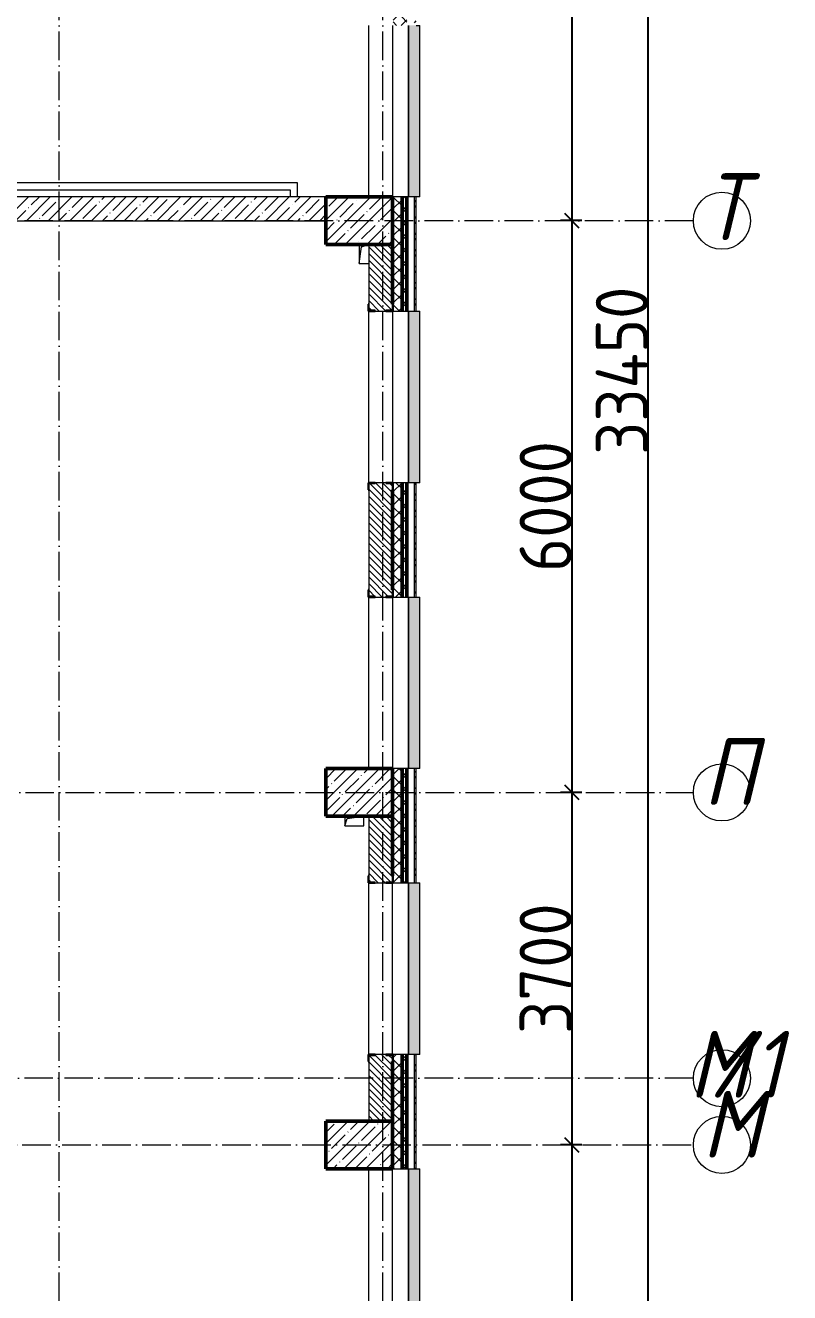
# Model space of a CAD drawing. Header units: millimetres. Extents: x -12989 to 629078, y -109036 to 555275.
# Drawn here: x 543206 to 551229, y -69285 to -55985 of the extents above; entities that cross this region are included whole.
import ezdxf

# ---------------------------------------------------------------- set-up
doc = ezdxf.new("R2010")
doc.units = ezdxf.units.MM
doc.linetypes.add('50_200_ШТРИХ_1Т_ш5_п1_п1_', pattern=[700, 500, -100, 0, -100])
for name, color, linetype, lineweight in [('A-____-____-DIMS', 7, 'Continuous', 9), ('A-DETL-____-OTLN-4', 7, 'Continuous', 18), ('A-GENM-____-MCUT', 7, 'Continuous', 25), ('A-GENM-____-OTLN', 7, 'Continuous', 9), ('A-GENM-____-OTLN-1', 7, 'Continuous', 25), ('A-GLAZ-____-OTLN', 7, 'Continuous', 9), ('A-WALL-____-MCUT-1', 7, 'Continuous', 9), ('A-WALL-____-MCUT-2', 7, 'Continuous', 50), ('A-WALL-____-MCUT-3', 7, 'Continuous', 9), ('A-WALL-____-OTLN', 7, 'Continuous', 9), ('A-WALL-____-PATT-1', 7, 'Continuous', 9), ('A-WALL-FNSH-MCUT-1', 7, 'Continuous', 9), ('S-COLS-____-MCUT', 7, 'Continuous', 50), ('S-COLS-____-OTLN', 7, 'Continuous', 9), ('S-GRID-____-IDEN', 7, 'Continuous', 9), ('S-GRID-____-OTLN-1', 7, '50_200_ШТРИХ_1Т_ш5_п1_п1_', 9)]:
    doc.layers.add(name, color=color, linetype=linetype, lineweight=lineweight)
doc.layers.add('A-GLAZ-____-OTLN-1', color=7, linetype='Continuous', lineweight=9, true_color=0xc0c0c0)
doc.styles.add('ISOCPEUR_I', font='isocpeui.ttf', dxfattribs={"width": 0.9, "height": 2.5})
doc.styles.add('ISOCPEUR_I_9', font='isocpeui.ttf', dxfattribs={"width": 0.9, "height": 250})
doc.styles.add('СПДС', font='isocpeur.ttf', dxfattribs={"width": 0.9})
doc.dimstyles.new('ISO-2_5_0_9К_БОЛЬШОЙ_ОСИ', dxfattribs={"dimscale": 304.8, "dimtxt": 248.995294, "dimasz": 0.492126, "dimexe": 0.393701, "dimexo": 0, "dimgap": 0, "dimtad": 1, "dimdec": 0, "dimzin": 0, "dimdsep": 46, "dimtxsty": 'ISOCPEUR_I_9', "dimblk1": 'OBLIQUE', "dimblk2": 'OBLIQUE', "dimsah": 1, "dimcen": 0.09, "dimdle": 0.393701, "dimazin": 0, "dimtfac": 1, "dimtdec": 4, "dimtix": 1, "dimtmove": 0, "dimatfit": 3, "dimfxl": 1, "dimtvp": 1, "dimtolj": 1, "dimtzin": 0, "dimarcsym": 2})
pattern_1 = [(45, (523510.01, -90515.61), (-70.71068, 70.71068), []), (135, (523510.01, -90515.61), (-70.71068, -70.71068), [])]
pattern_2 = [(135, (523510.01, -90515.614), (-35.35534, -35.35534), [])]

# ---------------------------------------------------------------- blocks, each defined once
blk = doc.blocks.new('BSC_Колонна _Прямоугольная - 500х700-25976089-АР1_План отверстий 3 этажа в осях 1-64_А-ГГ')
at = {"layer": 'S-COLS-____-OTLN'}
h = blk.add_hatch(dxfattribs=at)
h.set_pattern_fill('FP_40', color=256, style=0, pattern_type=2)
h.set_pattern_definition([(315, (-32481.04, 23200), (114.04925, 114.04925), []), (315, (-32481.04, 23085.95), (114.04925, 114.04925), [201.613, -40.323, 3.353, -36.97])])
h.paths.add_polyline_path([(-250, 350), (-250, -350), (250, -350), (250, 350)], flags=0)
at = {"layer": 'S-COLS-____-MCUT'}
for p, q in [((250, 350), (-250, 350)), ((-250, 350), (-250, -350)), ((250, -350), (250, 350)), ((-250, -350), (250, -350))]:
    blk.add_line(p, q, dxfattribs=at)
blk = doc.blocks.new('BSC_Колонна _Прямоугольная - 500х700-V126-АР1_План отверстий 3 этажа в осях 1-64_А-ГГ')
at = {"layer": 'S-COLS-____-OTLN'}
h = blk.add_hatch(dxfattribs=at)
h.set_pattern_fill('FP_149', color=256, style=0, pattern_type=2)
h.set_pattern_definition([(315, (-22781.04, 23200), (114.04925, 114.04925), []), (315, (-22781.04, 23085.95), (114.04925, 114.04925), [201.613, -40.323, 3.353, -36.97])])
h.paths.add_polyline_path([(-250, 350), (-250, -350), (250, -350), (250, 350)], flags=0)
at = {"layer": 'S-COLS-____-MCUT'}
for p, q in [((250, 350), (-250, 350)), ((-250, 350), (-250, -350)), ((250, -350), (250, 350)), ((-250, -350), (250, -350))]:
    blk.add_line(p, q, dxfattribs=at)
blk = doc.blocks.new('BSC_Колонна _Прямоугольная - 500х700-V127-АР1_План отверстий 3 этажа в осях 1-64_А-ГГ')
at = {"layer": 'S-COLS-____-OTLN'}
h = blk.add_hatch(dxfattribs=at)
h.set_pattern_fill('FP_150', color=256, style=0, pattern_type=2)
h.set_pattern_definition([(315, (-26481.04, 23200), (114.04925, 114.04925), []), (315, (-26481.04, 23085.95), (114.04925, 114.04925), [201.613, -40.323, 3.353, -36.97])])
h.paths.add_polyline_path([(-250, 237), (-250, -350), (250, -350), (250, 350), (-250, 350)], flags=0)
at = {"layer": 'S-COLS-____-MCUT'}
for p, q in [((250, 350), (-250, 350)), ((-250, 350), (-250, -350)), ((250, -350), (250, 350)), ((-250, -350), (250, -350))]:
    blk.add_line(p, q, dxfattribs=at)
blk = doc.blocks.new('Фахверк_СКБ_Уголок - 250_2700-27497298-АР1_План отверстий 3 этажа в осях 1-64_А-ГГ')
at = {"layer": 'A-GENM-____-MCUT'}
for p, q in [((200, 181), (125, 181)), ((125, 181), (125, 106)), ((131, 106), (131, 175)), ((131, 175), (200, 175)), ((200, 175), (200, 181)), ((125, 106), (131, 106)), ((131, -6), (125, -6)), ((125, -6), (125, -81)), ((125, -81), (200, -81)), ((131, -75), (131, -6)), ((200, -75), (131, -75)), ((200, -81), (200, -75))]:
    blk.add_line(p, q, dxfattribs=at)
blk = doc.blocks.new('AR_Отверстие прямоугольное _в плите_ - AR_Отверстие прямоугольное _в плите_-30510803-АР1_План отверстий 3 этажа в осях 1-64_А-ГГ')
at = {"layer": 'A-GENM-____-OTLN'}
for p, q in [((-50, 100), (-50, -100)), ((-50, -100), (-25, 75)), ((-25, 75), (50, 100)), ((-50, -100), (50, -100))]:
    blk.add_line(p, q, dxfattribs=at)
blk = doc.blocks.new('AR_Отверстие прямоугольное _в плите_ - AR_Отверстие прямоугольное _в плите_-V183-АР1_План отверстий 3 этажа в осях 1-64_А-ГГ')
at = {"layer": 'A-GENM-____-OTLN'}
for p, q in [((-100, 50), (-100, -50)), ((-100, -50), (-75, 25)), ((-75, 25), (100, 50)), ((100, -50), (100, 50)), ((-100, -50), (100, -50))]:
    blk.add_line(p, q, dxfattribs=at)
blk = doc.blocks.new('Отлив_СКБ - Отлив витража_120_НВФ-31885687-АР1_План отверстий 3 этажа в осях 1-64_А-ГГ')
at = {"layer": 'A-GLAZ-____-OTLN-1'}
for points in [[(0, 0), (0, -2), (1800, -2), (1800, 0), (534, 0)], [(0, -2), (0, -120), (1800, -120), (1800, -2), (534, -2)]]:
    blk.add_hatch(color=256, dxfattribs=at).paths.add_polyline_path(points, flags=0)
at = {"layer": 'A-GLAZ-____-OTLN'}
for p, q in [((0, 0), (1800, 0)), ((1800, -2), (0, -2)), ((0, -120), (0, -83)), ((0, -120), (1800, -120)), ((1800, -83), (1800, -120))]:
    blk.add_line(p, q, dxfattribs=at)
blk = doc.blocks.new('Ось сетки - Круг_Ø6_00__ISO-2_5_0_9K_-25732049-АР1_План отверстий 3 этажа в осях 1-64_А-ГГ')
at = {"layer": 'S-GRID-____-IDEN'}
blk.add_circle((0, 0), 3, dxfattribs=at)
blk = doc.blocks.new('_Oblique')
at = {"color": 0, "linetype": 'ByBlock', "lineweight": -2}
blk.add_line((-0.5, -0.5), (0.5, 0.5), dxfattribs=at)
blk = doc.blocks.new('*D2988')
at = {"layer": 'A-____-____-DIMS', "color": 0, "lineweight": -2, "transparency": 16777216}
for p, q in [((309203, -48262), (309203, -54502)), ((309309, -48382), (309083, -48382)), ((309309, -54382), (309083, -54382))]:
    blk.add_line(p, q, dxfattribs=at)
at = {"layer": 'Defpoints', "color": 0, "transparency": 16777216}
for p in [(309309, -48382), (309203, -54382), (309309, -54382)]:
    blk.add_point(p, dxfattribs=at)
at = {"layer": 'A-____-____-DIMS', "color": 0, "lineweight": -2, "transparency": 16777216, "xscale": 150, "yscale": 150, "zscale": 150}
for p, rotation in [((309203, -48382), 90), ((309203, -54382), 270)]:
    blk.add_blockref('_Oblique', p, dxfattribs=dict(at, rotation=rotation))
at = {"layer": 'A-____-____-DIMS', "color": 0, "transparency": 16777216, "insert": (308929, -51382), "char_height": 548.6, "attachment_point": 5, "rotation": 90, "style": 'СПДС'}
blk.add_mtext('\\A1;6000', dxfattribs=at)
blk = doc.blocks.new('*D2989')
at = {"layer": 'A-____-____-DIMS', "color": 0, "lineweight": -2, "transparency": 16777216}
for p, q in [((309203, -54262), (309203, -60502)), ((309309, -54382), (309083, -54382)), ((309309, -60382), (309083, -60382))]:
    blk.add_line(p, q, dxfattribs=at)
at = {"layer": 'Defpoints', "color": 0, "transparency": 16777216}
for p in [(309309, -54382), (309203, -60382), (309309, -60382)]:
    blk.add_point(p, dxfattribs=at)
at = {"layer": 'A-____-____-DIMS', "color": 0, "lineweight": -2, "transparency": 16777216, "xscale": 150, "yscale": 150, "zscale": 150}
for p, rotation in [((309203, -54382), 90), ((309203, -60382), 270)]:
    blk.add_blockref('_Oblique', p, dxfattribs=dict(at, rotation=rotation))
at = {"layer": 'A-____-____-DIMS', "color": 0, "transparency": 16777216, "insert": (308929, -57382), "char_height": 548.6, "attachment_point": 5, "rotation": 90, "style": 'СПДС'}
blk.add_mtext('\\A1;6000', dxfattribs=at)
blk = doc.blocks.new('*D2990')
at = {"layer": 'A-____-____-DIMS', "color": 0, "lineweight": -2, "transparency": 16777216}
for p, q in [((309203, -60262), (309203, -64202)), ((309309, -60382), (309083, -60382)), ((309309, -64082), (309083, -64082))]:
    blk.add_line(p, q, dxfattribs=at)
at = {"layer": 'Defpoints', "color": 0, "transparency": 16777216}
for p in [(309309, -60382), (309203, -64082), (309309, -64082)]:
    blk.add_point(p, dxfattribs=at)
at = {"layer": 'A-____-____-DIMS', "color": 0, "lineweight": -2, "transparency": 16777216, "xscale": 150, "yscale": 150, "zscale": 150}
for p, rotation in [((309203, -60382), 90), ((309203, -64082), 270)]:
    blk.add_blockref('_Oblique', p, dxfattribs=dict(at, rotation=rotation))
at = {"layer": 'A-____-____-DIMS', "color": 0, "transparency": 16777216, "insert": (308929, -62232), "char_height": 548.6, "attachment_point": 5, "rotation": 90, "style": 'СПДС'}
blk.add_mtext('\\A1;3700', dxfattribs=at)
blk = doc.blocks.new('*D2991')
at = {"layer": 'A-____-____-DIMS', "color": 0, "lineweight": -2, "transparency": 16777216}
for p, q in [((309203, -63962), (309203, -69502)), ((309309, -64082), (309083, -64082)), ((309309, -69382), (309083, -69382))]:
    blk.add_line(p, q, dxfattribs=at)
at = {"layer": 'Defpoints', "color": 0, "transparency": 16777216}
for p in [(309309, -64082), (309203, -69382), (309309, -69382)]:
    blk.add_point(p, dxfattribs=at)
at = {"layer": 'A-____-____-DIMS', "color": 0, "lineweight": -2, "transparency": 16777216, "xscale": 150, "yscale": 150, "zscale": 150}
for p, rotation in [((309203, -64082), 90), ((309203, -69382), 270)]:
    blk.add_blockref('_Oblique', p, dxfattribs=dict(at, rotation=rotation))
at = {"layer": 'A-____-____-DIMS', "color": 0, "transparency": 16777216, "insert": (308929, -66732), "char_height": 548.6, "attachment_point": 5, "rotation": 90, "style": 'СПДС'}
blk.add_mtext('\\A1;5300', dxfattribs=at)
blk = doc.blocks.new('*D2993')
at = {"layer": 'A-____-____-DIMS', "color": 0, "lineweight": -2, "transparency": 16777216}
for p, q in [((309897, -39232), (310123, -39232)), ((310003, -72802), (310003, -39112)), ((309897, -72682), (310123, -72682))]:
    blk.add_line(p, q, dxfattribs=at)
at = {"layer": 'Defpoints', "color": 0, "transparency": 16777216}
for p in [(309897, -39232), (310003, -39232), (309897, -72682)]:
    blk.add_point(p, dxfattribs=at)
at = {"layer": 'A-____-____-DIMS', "color": 0, "lineweight": -2, "transparency": 16777216, "xscale": 150, "yscale": 150, "zscale": 150}
for p, rotation in [((310003, -39232), 90), ((310003, -72682), 270)]:
    blk.add_blockref('_Oblique', p, dxfattribs=dict(at, rotation=rotation))
at = {"layer": 'A-____-____-DIMS', "color": 0, "transparency": 16777216, "insert": (309729, -55957), "char_height": 548.6, "attachment_point": 5, "rotation": 90, "style": 'СПДС'}
blk.add_mtext('\\A1;33450', dxfattribs=at)
blk = doc.blocks.new('3эт')
at = {"layer": 'S-GRID-____-OTLN-1', "color": 251, "ltscale": 0.6, "true_color": 0x636466}
for p, q in [((303820.7, -91346.1), (303820.7, -36982.5)), ((307220.7, -91346.1), (307220.7, -36982.5)), ((310478.4, -54382.4), (279101.9, -54382.4)), ((279101.9, -60382.4), (310478.4, -60382.4)), ((310478.4, -63382.4), (279101.9, -63382.4)), ((291670.7, -64082.4), (310478.4, -64082.4))]:
    blk.add_line(p, q, dxfattribs=at)
at = {"layer": 'S-GRID-____-IDEN', "char_height": 700, "attachment_point": 1, "style": 'ISOCPEUR_I'}
for s, insert, width in [('\\fISOCPEUR|b0|i1|c204|p34|;\\W.9;Т', (310588.4, -53885.4), 223.671), ('\\fISOCPEUR|b0|i1|c204|p34|;\\W.9;П', (310583.2, -59814.8), 223.671), ('\\fISOCPEUR|b0|i1|c204|p34|;\\W.9;М', (310433.6, -62885.4), 252.532), ('/1', (310642, -62885.4), 346.329), ('\\fISOCPEUR|b0|i1|c204|p34|;\\W.9;М', (310571.5, -63514.8), 252.532)]:
    blk.add_mtext(s, dxfattribs=dict(at, insert=insert, width=width))
at = {"layer": 'A-____-____-DIMS'}
for base, p1, p2, override, picture, middle in [((310003.2, -39232.4), (309897.2, -72682.4), (309897.2, -39232.4), {"dimtxt": 1.8, "dimpost": '<>', "dimtxsty": 'СПДС', "dimfxl": 33450}, '*D2993', (309728.9, -55957.4)), ((309203.2, -54382.4), (309309.3, -48382.4), (309309.3, -54382.4), {"dimtxt": 1.8, "dimpost": '<>', "dimtxsty": 'СПДС', "dimfxl": 6000}, '*D2988', (308928.9, -51382.4)), ((309203.2, -60382.4), (309309.3, -54382.4), (309309.3, -60382.4), {"dimtxt": 1.8, "dimpost": '<>', "dimtxsty": 'СПДС', "dimfxl": 6000}, '*D2989', (308928.9, -57382.4)), ((309203.2, -64082.4), (309309.3, -60382.4), (309309.3, -64082.4), {"dimtxt": 1.8, "dimpost": '<>', "dimtxsty": 'СПДС', "dimfxl": 3700}, '*D2990', (308928.9, -62232.4)), ((309203.2, -69382.4), (309309.3, -64082.4), (309309.3, -69382.4), {"dimtxt": 1.8, "dimpost": '<>', "dimtxsty": 'СПДС', "dimfxl": 5300}, '*D2991', (308928.9, -66732.4))]:
    dim = blk.add_linear_dim(base=base, p1=p1, p2=p2, angle=90, dimstyle='ISO-2_5_0_9К_БОЛЬШОЙ_ОСИ', override=override, dxfattribs=at)
    dim.commit()
    dim.dimension.update_dxf_attribs({"geometry": picture, "text_midpoint": middle})

msp = doc.modelspace()

# ---------------------------------------------------------------- hatches: boundary and pattern name
at = {"layer": 'A-WALL-____-PATT-1'}
h = msp.add_hatch(dxfattribs=at)
h.set_pattern_fill('FP_1', color=256, style=0, pattern_type=2)
h.set_pattern_definition(pattern_1)
h.paths.add_polyline_path([(547160.0077, -80984.5723), (547160.0077, -78784.5723), (547066.0077, -78784.5723), (547066.0077, -78859.5723), (547060.0077, -78859.5723), (547060.0077, -80984.5723)], flags=0)
h.paths.add_polyline_path([(547160.0077, -76984.5723), (547160.0077, -75784.5723), (547066.0077, -75784.5723), (547066.0077, -75859.5723), (547060.0077, -75859.5723), (547060.0077, -76909.5723), (547066.0077, -76909.5723), (547066.0077, -76984.5723)], flags=0)
h.paths.add_polyline_path([(547160.0077, -73984.5723), (547160.0077, -72784.5723), (547060.0077, -72784.5723), (547060.0077, -73909.5723), (547066.0077, -73909.5723), (547066.0077, -73984.5723)], flags=0)
h.paths.add_polyline_path([(547160.0077, -70984.5723), (547160.0077, -69784.5723), (547066.0077, -69784.5723), (547066.0077, -69859.5723), (547060.0077, -69859.5723), (547060.0077, -70909.5723), (547066.0077, -70909.5723), (547066.0077, -70984.5723)], flags=0)
h.paths.add_polyline_path([(547060.0077, -67984.5723), (547160.0077, -67984.5723), (547160.0077, -66784.5723), (547066.0077, -66784.5723), (547066.0077, -66859.5723), (547060.0077, -66859.5723), (547060.0077, -67484.5723)], flags=0)
h.paths.add_polyline_path([(547066.0077, -64984.5723), (547160.0077, -64984.5723), (547160.0077, -63784.5723), (547060.0077, -63784.5723), (547060.0077, -64909.5723), (547066.0077, -64909.5723), (547066.0077, -64978.5723)], flags=0)
h.paths.add_polyline_path([(547066.0077, -61984.5723), (547160.0077, -61984.5723), (547160.0077, -60784.5723), (547066.0077, -60784.5723), (547066.0077, -60859.5723), (547060.0077, -60859.5723), (547060.0077, -61909.5723), (547066.0077, -61909.5723), (547066.0077, -61978.5723)], flags=0)
h.paths.add_polyline_path([(547066.0077, -58984.5723), (547160.0077, -58984.5723), (547160.0077, -57784.5723), (547060.0077, -57784.5723), (547060.0077, -58909.5723), (547066.0077, -58909.5723), (547066.0077, -58978.5723)], flags=0)
h.paths.add_polyline_path([(547160.0077, -55984.5723), (547160.0077, -54784.5723), (547066.0077, -54784.5723), (547066.0077, -54859.5723), (547060.0077, -54859.5723), (547060.0077, -55909.5723), (547066.0077, -55909.5723), (547066.0077, -55984.5723)], flags=0)
h.paths.add_polyline_path([(547066.0077, -52984.5723), (547160.0077, -52984.5723), (547160.0077, -51784.5723), (547060.0077, -51784.5723), (547060.0077, -52909.5723), (547066.0077, -52909.5723), (547066.0077, -52978.5723)], flags=0)
h.paths.add_polyline_path([(547160.0077, -49984.5723), (547160.0077, -48734.5723), (547066.0077, -48734.5723), (547066.0077, -48809.5723), (547060.0077, -48809.5723), (547060.0077, -49909.5723), (547066.0077, -49909.5723), (547066.0077, -49984.5723)], flags=0)
h.paths.add_polyline_path([(547160.0077, -46934.5723), (547160.0077, -42784.5723), (547060.0077, -42784.5723), (547060.0077, -46934.5723)], flags=0)
h = msp.add_hatch(dxfattribs=at)
h.set_pattern_fill('FP_1', color=256, style=0, pattern_type=2)
h.set_pattern_definition(pattern_1)
h.paths.add_polyline_path([(547210.0077, -80984.5723), (547210.0077, -78784.5723), (547160.0077, -78784.5723), (547160.0077, -80984.5723)], flags=0)
h.paths.add_polyline_path([(547210.0077, -76984.5723), (547210.0077, -75784.5723), (547160.0077, -75784.5723), (547160.0077, -76984.5723)], flags=0)
h.paths.add_polyline_path([(547210.0077, -73984.5723), (547210.0077, -72784.5723), (547160.0077, -72784.5723), (547160.0077, -73984.5723)], flags=0)
h.paths.add_polyline_path([(547210.0077, -70984.5723), (547210.0077, -69784.5723), (547160.0077, -69784.5723), (547160.0077, -70984.5723)], flags=0)
h.paths.add_polyline_path([(547210.0077, -67984.5723), (547210.0077, -66784.5723), (547160.0077, -66784.5723), (547160.0077, -67984.5723)], flags=0)
h.paths.add_polyline_path([(547160.0077, -64984.5723), (547210.0077, -64984.5723), (547210.0077, -63784.5723), (547160.0077, -63784.5723), (547160.0077, -63980.6497)], flags=0)
h.paths.add_polyline_path([(547160.0077, -61984.5723), (547210.0077, -61984.5723), (547210.0077, -60784.5723), (547160.0077, -60784.5723)], flags=0)
h.paths.add_polyline_path([(547210.0077, -58984.5723), (547210.0077, -57784.5723), (547160.0077, -57784.5723), (547160.0077, -58984.5723)], flags=0)
h.paths.add_polyline_path([(547160.0077, -55984.5723), (547210.0077, -55984.5723), (547210.0077, -54784.5723), (547160.0077, -54784.5723), (547160.0077, -55380.346)], flags=0)
h.paths.add_polyline_path([(547160.0077, -52984.5723), (547210.0077, -52984.5723), (547210.0077, -51784.5723), (547160.0077, -51784.5723), (547160.0077, -51940.2245)], flags=0)
h.paths.add_polyline_path([(547210.0077, -49984.5723), (547210.0077, -48734.5723), (547160.0077, -48734.5723), (547160.0077, -49984.5723)], flags=0)
h.paths.add_polyline_path([(547210.0077, -46934.5723), (547210.0077, -42784.5723), (547160.0077, -42784.5723), (547160.0077, -46934.5723)], flags=0)
h = msp.add_hatch(dxfattribs=at)
h.set_pattern_fill('FP_3', color=256, style=0, pattern_type=2)
h.set_pattern_definition([(45, (523510.01, -90515.61), (-85.5366, 85.5366), []), (45, (523567.03, -90515.61), (-85.5366, 85.5366), [])])
h.paths.add_polyline_path([(547290.0077, -80794.5723), (547310.0077, -80794.5723), (547310.0077, -78784.5723), (547290.0077, -78784.5723), (547290.0077, -80751.2421)], flags=0)
h.paths.add_polyline_path([(547310.0077, -76984.5723), (547310.0077, -75784.5723), (547290.0077, -75784.5723), (547290.0077, -76984.5723)], flags=0)
h.paths.add_polyline_path([(547310.0077, -73984.5723), (547310.0077, -72784.5723), (547290.0077, -72784.5723), (547290.0077, -73984.5723)], flags=0)
h.paths.add_polyline_path([(547310.0077, -70984.5723), (547310.0077, -69784.5723), (547290.0077, -69784.5723), (547290.0077, -70984.5723)], flags=0)
h.paths.add_polyline_path([(547290.0077, -67984.5723), (547310.0077, -67984.5723), (547310.0077, -66784.5723), (547290.0077, -66784.5723)], flags=0)
h.paths.add_polyline_path([(547310.0077, -64984.5723), (547310.0077, -63784.5723), (547290.0077, -63784.5723), (547290.0077, -64984.5723)], flags=0)
h.paths.add_polyline_path([(547310.0077, -61984.5723), (547310.0077, -60784.5723), (547290.0077, -60784.5723), (547290.0077, -61984.5723)], flags=0)
h.paths.add_polyline_path([(547290.0077, -58984.5723), (547310.0077, -58984.5723), (547310.0077, -57784.5723), (547290.0077, -57784.5723), (547290.0077, -58820.4675)], flags=0)
h.paths.add_polyline_path([(547310.0077, -55984.5723), (547310.0077, -54784.5723), (547290.0077, -54784.5723), (547290.0077, -55984.5723)], flags=0)
h.paths.add_polyline_path([(547310.0077, -52984.5723), (547310.0077, -51784.5723), (547290.0077, -51784.5723), (547290.0077, -52984.5723)], flags=0)
h.paths.add_polyline_path([(547290.0077, -49984.5723), (547310.0077, -49984.5723), (547310.0077, -48964.5723), (547290.0077, -48964.5723), (547290.0077, -49360.1333)], flags=0)
h = msp.add_hatch(dxfattribs=at)
h.set_pattern_fill('FP_38', color=256, style=0, pattern_type=2)
h.set_pattern_definition([(45, (523510, -90515.61), (-114.04925, 114.04925), []), (45, (523624.06, -90515.61), (-114.04925, 114.04925), [201.612, -40.322, 3.353, -36.97])])
h.paths.add_polyline_path([(546360.0077, -58034.5723), (546360.0077, -57784.5723), (539960.0077, -57784.5723), (539960.0077, -58034.5723), (544705.9022, -58034.5723)], flags=0)
h.paths.add_polyline_path([(538810.0077, -58034.5723), (538810.0077, -57784.5723), (538110.0077, -57784.5723), (538110.0077, -58034.5723)], flags=0)
h = msp.add_hatch(dxfattribs=at)
h.set_pattern_fill('FP_6', color=256, style=0, pattern_type=2)
h.set_pattern_definition(pattern_2)
h.paths.add_polyline_path([(546991.0077, -61984.5723), (546991.0077, -61978.5723), (547060.0077, -61978.5723), (547060.0077, -60790.5723), (546991.0077, -60790.5723), (546991.0077, -60784.5723), (546879.0077, -60784.5723), (546879.0077, -60790.5723), (546810.0077, -60790.5723), (546810.0077, -61978.5723), (546879.0077, -61978.5723), (546879.0077, -61984.5723)], flags=0)
h.paths.add_polyline_path([(546991.0077, -58984.5723), (546991.0077, -58978.5723), (547060.0077, -58978.5723), (547060.0077, -58284.5723), (546810.0077, -58284.5723), (546810.0077, -58978.5723), (546879.0077, -58978.5723), (546879.0077, -58984.5723)], flags=0)
h = msp.add_hatch(dxfattribs=at)
h.set_pattern_fill('FP_6', color=256, style=0, pattern_type=2)
h.set_pattern_definition(pattern_2)
h.paths.add_polyline_path([(546879.0077, -67484.5723), (547060.0077, -67484.5723), (547060.0077, -66790.5723), (546991.0077, -66790.5723), (546991.0077, -66784.5723), (546879.0077, -66784.5723), (546879.0077, -66790.5723), (546810.0077, -66790.5723), (546810.0077, -67484.5723)], flags=0)
h.paths.add_polyline_path([(546879.0077, -64984.5723), (546991.0077, -64984.5723), (546991.0077, -64978.5723), (547060.0077, -64978.5723), (547060.0077, -64284.5723), (546810.0077, -64284.5723), (546810.0077, -64978.5723), (546879.0077, -64978.5723)], flags=0)

# ---------------------------------------------------------------- linework, layer by layer
at = {"layer": 'A-DETL-____-OTLN-4'}
for p, q in [((538310.0077, -57634.5723), (546060.0077, -57634.5723)), ((538310.0077, -57709.5723), (545985.0077, -57709.5723)), ((545985.0077, -57709.5723), (545985.0077, -57784.5723)), ((546060.0077, -57634.5723), (546060.0077, -57784.5723))]:
    msp.add_line(p, q, dxfattribs=at)
at = {"layer": 'A-WALL-____-MCUT-1'}
for p, q in [((546360.0077, -57784.5723), (539960.0077, -57784.5723)), ((539960.0077, -58034.5723), (546360.0077, -58034.5723))]:
    msp.add_line(p, q, dxfattribs=at)
at = {"layer": 'A-WALL-____-MCUT-2'}
for p, q in [((547160.0077, -58984.5723), (547160.0077, -57784.5723)), ((547210.0077, -58984.5723), (547210.0077, -57784.5723)), ((547060.0077, -58284.5723), (547060.0077, -58909.5723)), ((547060.0077, -60859.5723), (547060.0077, -61909.5723)), ((547160.0077, -61984.5723), (547160.0077, -60784.5723)), ((547210.0077, -61984.5723), (547210.0077, -60784.5723)), ((547160.0077, -64984.5723), (547160.0077, -63784.5723)), ((547210.0077, -64984.5723), (547210.0077, -63784.5723)), ((547060.0077, -64284.5723), (547060.0077, -64909.5723)), ((547060.0077, -66859.5723), (547060.0077, -67484.5723)), ((547160.0077, -67984.5723), (547160.0077, -66784.5723)), ((547210.0077, -67984.5723), (547210.0077, -66784.5723))]:
    msp.add_line(p, q, dxfattribs=at)
at = {"layer": 'A-WALL-____-MCUT-3'}
for p, q in [((547290.0077, -57784.5723), (547060.0077, -57784.5723)), ((547290.0077, -58984.5723), (547290.0077, -57784.5723)), ((546810.0077, -58284.5723), (546810.0077, -58909.5723)), ((546879.0077, -58984.5723), (546991.0077, -58984.5723)), ((547066.0077, -58984.5723), (547290.0077, -58984.5723)), ((546810.0077, -60859.5723), (546810.0077, -61909.5723)), ((546991.0077, -60784.5723), (546879.0077, -60784.5723)), ((547290.0077, -60784.5723), (547066.0077, -60784.5723)), ((547290.0077, -61984.5723), (547290.0077, -60784.5723)), ((546879.0077, -61984.5723), (546991.0077, -61984.5723)), ((547066.0077, -61984.5723), (547290.0077, -61984.5723)), ((547290.0077, -63784.5723), (547060.0077, -63784.5723)), ((547290.0077, -64984.5723), (547290.0077, -63784.5723)), ((546810.0077, -64284.5723), (546810.0077, -64909.5723)), ((546879.0077, -64984.5723), (546991.0077, -64984.5723)), ((547066.0077, -64984.5723), (547290.0077, -64984.5723)), ((546810.0077, -66859.5723), (546810.0077, -67484.5723)), ((546991.0077, -66784.5723), (546879.0077, -66784.5723)), ((547290.0077, -66784.5723), (547066.0077, -66784.5723)), ((547290.0077, -67984.5723), (547290.0077, -66784.5723)), ((547060.0077, -67984.5723), (547290.0077, -67984.5723))]:
    msp.add_line(p, q, dxfattribs=at)
at = {"layer": 'A-WALL-____-OTLN'}
for p, q in [((546810.0077, -57784.5723), (546810.0077, -55984.5723)), ((547060.0077, -55984.5723), (547060.0077, -57784.5723)), ((546810.0077, -60784.5723), (546810.0077, -58984.5723)), ((547060.0077, -58984.5723), (547060.0077, -60784.5723)), ((546810.0077, -63784.5723), (546810.0077, -61984.5723)), ((547060.0077, -61984.5723), (547060.0077, -63784.5723)), ((546810.0077, -66784.5723), (546810.0077, -64984.5723)), ((547060.0077, -66784.5723), (547060.0077, -64984.5723)), ((546810.0077, -69784.5723), (546810.0077, -67984.5723)), ((547060.0077, -69784.5723), (547060.0077, -67984.5723))]:
    msp.add_line(p, q, dxfattribs=at)
at = {"layer": 'A-WALL-FNSH-MCUT-1'}
for p, q in [((547310.0077, -57784.5723), (547290.0077, -57784.5723)), ((547310.0077, -58984.5723), (547310.0077, -57784.5723)), ((547290.0077, -58984.5723), (547310.0077, -58984.5723)), ((547310.0077, -60784.5723), (547290.0077, -60784.5723)), ((547310.0077, -61984.5723), (547310.0077, -60784.5723)), ((547290.0077, -61984.5723), (547310.0077, -61984.5723)), ((547310.0077, -63784.5723), (547290.0077, -63784.5723)), ((547310.0077, -64984.5723), (547310.0077, -63784.5723)), ((547290.0077, -64984.5723), (547310.0077, -64984.5723)), ((547310.0077, -66784.5723), (547290.0077, -66784.5723)), ((547310.0077, -67984.5723), (547310.0077, -66784.5723)), ((547290.0077, -67984.5723), (547310.0077, -67984.5723))]:
    msp.add_line(p, q, dxfattribs=at)

# ---------------------------------------------------------------- block references
msp.add_blockref('3эт', (239739.3002, -3652.1582))
at = {"layer": 'A-GENM-____-OTLN'}
for name, p in [('AR_Отверстие прямоугольное _в плите_ - AR_Отверстие прямоугольное _в плите_-30510803-АР1_План отверстий 3 этажа в осях 1-64_А-ГГ', (546760.0077, -58384.5723)), ('AR_Отверстие прямоугольное _в плите_ - AR_Отверстие прямоугольное _в плите_-V183-АР1_План отверстий 3 этажа в осях 1-64_А-ГГ', (546660.0077, -64334.5723))]:
    msp.add_blockref(name, p, dxfattribs=at)
at = {"layer": 'A-GENM-____-OTLN-1'}
for p, rotation in [((546985.0077, -59109.5723), 89.99999999999991), ((546885.0077, -60659.5723), 269.9999999999999), ((546985.0077, -62109.5723), 89.99999999999991), ((546985.0077, -65109.5723), 89.99999999999991), ((546885.0077, -66659.5723), 269.9999999999999)]:
    msp.add_blockref('Фахверк_СКБ_Уголок - 250_2700-27497298-АР1_План отверстий 3 этажа в осях 1-64_А-ГГ', p, dxfattribs=dict(at, rotation=rotation))
at = {"layer": 'A-GLAZ-____-OTLN', "rotation": 89.99999999999932}
for p in [(547227.0077, -57784.5723), (547227.0077, -60784.5723), (547227.0077, -63784.5723), (547227.0077, -66784.5723), (547227.0077, -69784.5723)]:
    msp.add_blockref('Отлив_СКБ - Отлив витража_120_НВФ-31885687-АР1_План отверстий 3 этажа в осях 1-64_А-ГГ', p, dxfattribs=at)
at = {"layer": 'S-COLS-____-OTLN', "rotation": 89.9999999999999}
for name, p in [('BSC_Колонна _Прямоугольная - 500х700-25976089-АР1_План отверстий 3 этажа в осях 1-64_А-ГГ', (546710.0077, -58034.5723)), ('BSC_Колонна _Прямоугольная - 500х700-V127-АР1_План отверстий 3 этажа в осях 1-64_А-ГГ', (546710.0077, -64034.5723)), ('BSC_Колонна _Прямоугольная - 500х700-V126-АР1_План отверстий 3 этажа в осях 1-64_А-ГГ', (546710.0077, -67734.5723))]:
    msp.add_blockref(name, p, dxfattribs=at)
at = {"layer": 'S-GRID-____-IDEN', "xscale": 99.99999999999993, "yscale": 99.99999999999993, "zscale": 99.99999999999993}
for p, rotation in [((550517.7468, -58034.5723), 89.9999999999998), ((550517.7468, -64034.5723), 269.9999999999996), ((550517.7468, -67034.5723), 89.9999999999998), ((550517.7468, -67734.5723), 269.9999999999996)]:
    msp.add_blockref('Ось сетки - Круг_Ø6_00__ISO-2_5_0_9K_-25732049-АР1_План отверстий 3 этажа в осях 1-64_А-ГГ', p, dxfattribs=dict(at, rotation=rotation))

doc.saveas('drawing.dxf')
